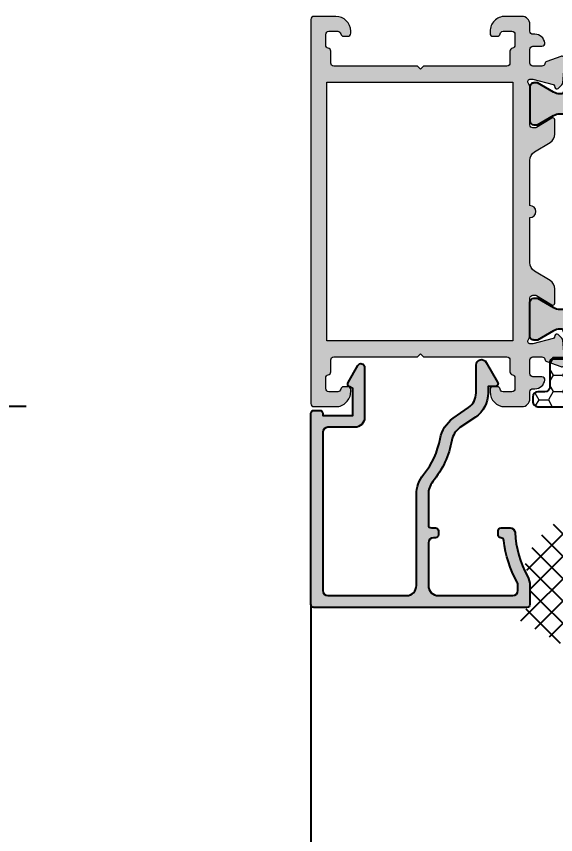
# Model space of a CAD drawing. Header units: millimetres. Extents: x -57981 to -54292, y 3591 to 5422.
# Drawn here: x -55611.3 to -55557.1, y 5221 to 5303.2 of the extents above; entities that cross this region are included whole.
import ezdxf

# ---------------------------------------------------------------- set-up
doc = ezdxf.new("R2010")
doc.units = ezdxf.units.MM
for name, color, linetype, lineweight in [('epdm hatch', 253, 'Continuous', 9), ('olculendırme', 7, 'Continuous', 15), ('yalıtım malzemesi', 8, 'Continuous', 9)]:
    doc.layers.add(name, color=color, linetype=linetype, lineweight=lineweight)
doc.layers.add('ISIBARİYERİ HATCH', color=253, linetype='Continuous', lineweight=20, true_color=0xadb6b8)
doc.layers.add('profiller', color=7, linetype='Continuous')
doc.styles.get("Standard").update_dxf_attribs({"font": 'arial.ttf'})
doc.dimstyles.new('ÖLÇÜ', dxfattribs={"dimtxt": 50, "dimasz": 20, "dimexe": 1.25, "dimexo": 30, "dimgap": 20, "dimtad": 0, "dimdec": 0, "dimtxsty": 'Standard', "dimcen": 2.5, "dimadec": 1, "dimazin": 0, "dimtfac": 1, "dimtdec": 0, "dimtmove": 0, "dimatfit": 3, "dimfxl": 1, "dimarcsym": 0})

# ---------------------------------------------------------------- blocks, each defined once
blk = doc.blocks.new('10850-')
at = {"lineweight": -2}
h = blk.add_hatch(color=256, dxfattribs=at)
h.dxf.hatch_style = 1
edge = h.paths.add_edge_path()
edge.add_arc((2024.794254467531, -71.09421610584423), 0.3000000000006366, 359.9999999999131, 449.9999999999132)
edge.add_line((2024.794254467531, -70.79421610584359), (2016.394254467431, -70.79421610584359))
edge.add_line((2016.394254467431, -70.79421610584359), (2016.094254467431, -70.49421610584432))
edge.add_line((2016.094254467431, -70.49421610584432), (2015.79425446743, -70.79421610584359))
edge.add_line((2015.79425446743, -70.79421610584359), (2007.394254467434, -70.7942161058445))
edge.add_arc((2007.394254467433, -71.09421610584673), 0.3000000000022283, 89.99999999986973, 179.9999999996092)
edge.add_line((2007.094254467431, -71.0942161058447), (2007.09425446743, -72.30260812753566))
edge.add_arc((2006.794254467388, -72.3026081274986), 0.3000000000427008, 279.59406822793716, 359.99999999291896, ccw=False)
edge.add_arc((2006.894254467432, -72.89421610584574), 0.3000000000013894, 99.59406823306064, 179.9999999996553)
edge.add_line((2006.594254467431, -72.89421610584395), (2006.59425446743, -73.99421610584251))
edge.add_arc((2006.894254467431, -73.99421610584349), 0.3000000000001819, 179.99999999981, 270)
edge.add_line((2006.894254467431, -74.29421610584359), (2007.794254467427, -74.29421610534337))
edge.add_arc((2007.794254467483, -73.99421610578767), 0.2999999995556948, 269.9999999893174, 350.4059317541311)
edge.add_arc((2008.385862445291, -74.09421610584344), 0.2999999999593845, 89.9885788043814, 170.4059317656934, ccw=False)
edge.add_line((2008.385922246532, -73.79421611184443), (2008.794254464498, -73.79421610784446))
edge.add_arc((2008.794254467431, -74.09421610784393), 0.2999999999994571, 3.529976311256178e-11, 90.00000056031502, ccw=False)
edge.add_line((2009.094254467431, -74.09421610784375), (2009.094254467431, -74.29421610584721))
edge.add_arc((2007.594254467434, -74.29421610584677), 1.499999999996815, 269.99999999987836, 359.99999999998266, ccw=False)
edge.add_line((2007.594254467431, -75.79421610584359), (2005.39425446742, -75.79421610584359))
edge.add_arc((2005.394254467428, -75.49421610584662), 0.299999999996956, 179.9999999995576, 269.99999999834984, ccw=False)
edge.add_line((2005.094254467431, -75.49421610584432), (2005.09425446743, -36.89421610584395))
edge.add_arc((2005.39425446743, -36.89421610584441), 0.2999999999997271, 89.9999999999132, 179.9999999999132, ccw=False)
edge.add_line((2005.394254467431, -36.59421610584468), (2007.594254467526, -36.59421610584468))
edge.add_arc((2007.594254467533, -38.09421610584332), 1.499999999998635, -5.212541509536095e-11, 90.00000000026063, ccw=False)
edge.add_line((2009.094254467532, -38.09421610584468), (2009.09425446743, -38.29421610395185))
edge.add_arc((2008.794254467455, -38.29421610396862), 0.2999999999751708, -90.00000055818703, 3.2052867027232423e-09, ccw=False)
edge.add_line((2008.794254464532, -38.59421610394385), (2008.385922246577, -38.59421609988385))
edge.add_arc((2008.385862445284, -38.29421610578371), 0.300000000060465, 189.5940682444715, 270.0114212057328, ccw=False)
edge.add_arc((2007.79425446743, -38.39421610584333), 0.2999999995001688, 9.59406823498298, 89.99999999986973)
edge.add_line((2007.79425446743, -38.09421610634308), (2006.894254467423, -38.09421610584468))
edge.add_arc((2006.89425446748, -38.39421610579357), 0.2999999999488878, 90.00000001085628, 180.0000000096227)
edge.add_line((2006.594254467531, -38.39421610584395), (2006.59425446743, -39.4942161058416))
edge.add_arc((2006.89425446747, -39.49421610580094), 0.3000000000395175, 180.0000000077636, 260.40593177363)
edge.add_arc((2006.794254467429, -40.08582408414654), 0.3000000000025214, 4.09784206567565e-10, 80.40593176605091, ccw=False)
edge.add_line((2007.094254467431, -40.08582408414439), (2007.09425446743, -41.29421610583904))
edge.add_arc((2007.394254467433, -41.29421610584272), 0.3000000000020009, 179.999999999297, 269.9999999996526)
edge.add_line((2007.394254467431, -41.59421610584468), (2015.79425446743, -41.59421610584468))
edge.add_line((2015.79425446743, -41.59421610584468), (2016.094254467431, -41.89421610584395))
edge.add_line((2016.094254467431, -41.89421610584395), (2016.394254467431, -41.59421610584468))
edge.add_line((2016.394254467431, -41.59421610584468), (2024.794254467531, -41.59421610584375))
edge.add_arc((2024.794254467533, -41.29421610584572), 0.2999999999980432, 269.9999999994355, 360.0000000004085)
edge.add_line((2025.094254467532, -41.29421610584357), (2025.09425446753, -40.08582408414077))
edge.add_arc((2025.39425446752, -40.08582408412729), 0.2999999999892679, 99.59406823692899, 180.0000000025703, ccw=False)
edge.add_arc((2025.294254467433, -39.49421610584407), 0.2999999999988574, 279.5940682340673, 359.9999999999525)
edge.add_line((2025.594254467431, -39.49421610584432), (2025.594254467431, -38.39421610584578))
edge.add_arc((2025.294254467427, -38.39421610584859), 0.3000000000038199, 5.387436e-10, 89.99999999930522)
edge.add_line((2025.29425446743, -38.09421610584468), (2024.394254467427, -38.0942161063449))
edge.add_arc((2024.39425446743, -38.39421610583828), 0.299999999493366, 90.00000000052108, 170.405931765603)
edge.add_arc((2023.802646489617, -38.29421610589824), 0.3000000000059524, 269.98857881471844, 350.4059317761303, ccw=False)
edge.add_line((2023.802586688431, -38.59421609994388), (2023.394254470377, -38.59421610394385))
edge.add_arc((2023.394254467431, -38.29421610394375), 0.3000000000000895, 180.0000000001561, 270.0000005626165, ccw=False)
edge.add_line((2023.094254467431, -38.29421610394457), (2023.094254467431, -38.09421610583923))
edge.add_arc((2024.594254467432, -38.09421610584468), 1.5, 90, 179.9999999997916, ccw=False)
edge.add_line((2024.594254467432, -36.59421610584468), (2026.29425446743, -36.59421610584468))
edge.add_arc((2026.294254467432, -37.39421610584314), 0.7999999999984553, 3.3242031349800527e-10, 90.00000000013029, ccw=False)
edge.add_line((2027.094254467431, -37.3942161058385), (2027.094254467431, -38.09421610584468))
edge.add_arc((2027.394254467482, -38.09421610579311), 0.3000000000508862, 180.0000000098494, 270.0000000099444)
edge.add_line((2027.394254467534, -38.39421610584395), (2027.601434144432, -38.39421610584395))
edge.add_arc((2027.601434144432, -39.39421610584386), 0.9999999999999076, 8.213210701719277, 90, ccw=False)
edge.add_arc((2028.294254467445, -39.29421610583143), 0.3000000000122597, -90.00000000286587, 8.21321069893122, ccw=False)
edge.add_line((2028.29425446743, -39.59421610584377), (2027.394254467431, -39.59421610584468))
edge.add_arc((2027.394254467482, -39.89421610579615), 0.2999999999514813, 90.00000000981406, 180.0000000101696)
edge.add_line((2027.09425446753, -39.8942161058494), (2027.094254467431, -41.29421610584357))
edge.add_arc((2027.394254467481, -41.29421610579401), 0.3000000000497494, 180.0000000094667, 270.0000000094667)
edge.add_line((2027.394254467531, -41.59421610584375), (2028.304341785232, -41.59421610584468))
edge.add_arc((2028.304341785351, -41.29421610594401), 0.2999999999006633, 269.9999999772452, 349.4789231527647)
edge.add_arc((2028.894254467521, -41.40377443400395), 0.2999999999591756, 110.00000000079751, 169.478923176315, ccw=False)
edge.add_line((2028.791648424533, -41.12186664780802), (2030.191648424531, -40.61230831984357))
edge.add_arc((2030.294254467541, -40.8942161060619), 0.2999999999877946, -4.999999996681822, 110.0000000033335, ccw=False)
edge.add_line((2030.593112876958, -40.92036282886782), (2030.38647829493, -43.28220690984379))
edge.add_arc((2030.087619885433, -43.25606018693447), 0.3000000000769927, 314.9999999850086, 354.9999999849828, ccw=False)
edge.add_line((2030.299751919788, -43.46819222140038), (2029.93567582383, -43.83226831744287))
edge.add_arc((2029.79425446758, -43.69084696115585), 0.2000000000446153, 194.9999999926368, 314.99999999264486, ccw=False)
edge.add_line((2029.601069302272, -43.74261077016307), (2029.556742429031, -43.57718062704406))
edge.add_arc((2029.363557263784, -43.62894443600454), 0.1999999999745407, 14.99999998414998, 74.9999999841592)
edge.add_line((2029.415321072852, -43.43575927078563), (2027.394254467531, -42.89421610604404))
edge.add_line((2027.394254467531, -42.89421610604404), (2027.094254467531, -42.89421610604404))
edge.add_arc((2027.19425446754, -43.1770588185306), 0.300000000013718, 109.4712206350659, 228.1896851048046)
edge.add_arc((2026.794254467532, -43.62427241404216), 0.2999999999997061, -1.4659917724202387e-10, 48.18968510410127, ccw=False)
edge.add_line((2027.094254467531, -43.62427241404293), (2027.09425446753, -47.49421610604257))
edge.add_arc((2027.394254467531, -47.49421610604303), 0.3000000000006366, 179.9999999999131, 269.9999999999131)
edge.add_line((2027.394254467531, -47.79421610604368), (2027.609928270631, -47.79421610604275))
edge.add_arc((2027.609928270686, -47.49421610596676), 0.300000000076011, 269.9999999894911, 301.3999999894895)
edge.add_line((2027.766231160232, -47.75028134524291), (2029.29005254123, -46.82013680174349))
edge.add_arc((2029.39425446758, -46.99084696115209), 0.1999999999506658, 2.4081145966192707e-09, 121.40000000239931, ccw=False)
edge.add_line((2029.59425446753, -46.99084696114367), (2029.594254467531, -48.41643019454386))
edge.add_arc((2028.594254467531, -48.41643019454402), 1.000000000000227, -58.599999999992804, 8.526512829121202e-12, ccw=False)
edge.add_line((2029.115264099372, -49.26998099181947), (2027.567887164131, -50.21450390714381))
edge.add_arc((2028.094254467584, -51.06476119876838), 1.00000000005273, 121.7603351340618, 179.9999999989289)
edge.add_line((2027.094254467531, -51.06476119874969), (2027.094254467332, -55.59421610594473))
edge.add_arc((2027.094254467332, -56.19421610594463), 0.599999999999909, -89.9999999997828, 90.00000000013029, ccw=False)
edge.add_line((2027.094254467335, -56.79421610594453), (2027.094254467332, -61.32367101324415))
edge.add_arc((2028.094254467437, -61.32367101306213), 1.0000000001055, 180.0000000104297, 238.2396648746746)
edge.add_line((2027.567887164085, -62.17392830481185), (2029.115264099432, -63.11845122004342))
edge.add_arc((2028.59425446754, -63.97200201727722), 0.9999999999913187, -3.75030140276067e-09, 58.59999999624739, ccw=False)
edge.add_line((2029.594254467531, -63.97200201734268), (2029.594254467531, -65.39758525074468))
edge.add_arc((2029.394254467531, -65.39758525074441), 0.2000000000000455, 238.5999999999146, 359.99999999992673, ccw=False)
edge.add_line((2029.290052541163, -65.56829541019943), (2027.766231160232, -64.63815086674367))
edge.add_arc((2027.60992827051, -64.89421610597026), 0.3000000001256351, 58.59999997681541, 89.99999997681095)
edge.add_line((2027.609928270631, -64.59421610584468), (2027.394254467531, -64.59421610584468))
edge.add_arc((2027.39425446753, -64.8942161058444), 0.2999999999997271, 89.99999999991314, 179.9999999999131)
edge.add_line((2027.09425446753, -64.89421610584395), (2027.094254467531, -68.76415979794365))
edge.add_arc((2026.794254467531, -68.76415979794238), 0.3000000000006366, 311.81031489551054, 359.9999999997584, ccw=False)
edge.add_arc((2027.194254467531, -69.21137339344361), 0.3000000000004011, 131.8103148958964, 250.5287793656492)
edge.add_line((2027.094254467531, -69.4942161059189), (2027.394254467531, -69.49421610584432))
edge.add_line((2027.394254467531, -69.49421610584432), (2029.415321072832, -68.95267294114274))
edge.add_arc((2029.363557263872, -68.7594877758969), 0.1999999999725956, 284.9999999839578, 344.9999999839748)
edge.add_line((2029.556742429089, -68.81125158496434), (2029.601069302331, -68.64582144174346))
edge.add_arc((2029.794254467566, -68.69758525073732), 0.1999999999702262, 45.000000005616414, 165.0000000056143, ccw=False)
edge.add_line((2029.935675823768, -68.55616389450734), (2030.299751919831, -68.92023999054436))
edge.add_arc((2030.087619885394, -69.13237202486195), 0.3000000000303211, 4.999999983873522, 44.99999998384459, ccw=False)
edge.add_line((2030.386478294859, -69.10622530211913), (2030.593112877032, -71.46806938304327))
edge.add_arc((2030.294254467575, -71.49421610583194), 0.3000000000263834, -110.00000000726908, 4.999999992728192, ccw=False)
edge.add_line((2030.191648424533, -71.77612389207934), (2028.791648424531, -71.2665655641431))
edge.add_arc((2028.894254467498, -70.98465777792735), 0.2999999999705685, 190.5210768287158, 250.0000000042494, ccw=False)
edge.add_arc((2028.304341785174, -71.0942161058627), 0.3000000000181222, 10.52107681343282, 89.99999998897)
edge.add_line((2028.304341785232, -70.7942161058445), (2027.394254467531, -70.79421610604366))
edge.add_arc((2027.39425446753, -71.09421610604348), 0.2999999999998124, 89.99999999991314, 180.0000000002441)
edge.add_line((2027.09425446753, -71.09421610604477), (2027.094254467431, -72.49421610604257))
edge.add_arc((2027.394254467429, -72.49421610604563), 0.299999999997226, 179.9999999994192, 270.0000000003908)
edge.add_line((2027.394254467431, -72.79421610604277), (2028.29425446743, -72.79421610604369))
edge.add_arc((2028.294254467432, -73.09421610604221), 0.2999999999985192, -8.213210701452397, 90.00000000026063, ccw=False)
edge.add_arc((2027.601434144417, -72.99421610605857), 0.9999999999839916, 270.0000000008989, 351.7867892991752, ccw=False)
edge.add_line((2027.601434144432, -73.99421610604257), (2027.394254467531, -73.99421610604257))
edge.add_arc((2027.394254467477, -74.29421610608938), 0.3000000000467935, 89.99999998979509, 179.9999999900555)
edge.add_line((2027.094254467431, -74.29421610603731), (2027.094254467131, -74.99419180504266))
edge.add_arc((2026.294254467547, -74.99421610589023), 0.7999999999533975, -90.00000000184008, 0.0017404200078772192, ccw=False)
edge.add_line((2026.294254467521, -75.79421610584359), (2024.594254467531, -75.79421610584359))
edge.add_arc((2024.594254467478, -74.29421610579675), 1.500000000046838, 180.0000000017197, 270.00000000203227, ccw=False)
edge.add_line((2023.094254467431, -74.29421610584177), (2023.094254467431, -74.09421610784375))
edge.add_arc((2023.394254465964, -74.0942161063768), 0.2999999985322574, 89.99999971912598, 180.000000280163, ccw=False)
edge.add_line((2023.394254467434, -73.79421610784446), (2023.802586688431, -73.79421611184443))
edge.add_arc((2023.802646489676, -74.09421610584026), 0.2999999999561265, 9.594068235378813, 90.01142119657408, ccw=False)
edge.add_arc((2024.39425446743, -73.99421610584987), 0.2999999994935178, 189.5940682342425, 270.0000000001303)
edge.add_line((2024.394254467431, -74.29421610534337), (2025.29425446743, -74.29421610584359))
edge.add_arc((2025.294254467427, -73.99421610583977), 0.3000000000038199, 270.0000000006948, 359.9999999996526)
edge.add_line((2025.594254467431, -73.9942161058416), (2025.594254467431, -72.89421610584395))
edge.add_arc((2025.294254467438, -72.8942161058388), 0.2999999999931333, 359.9999999990148, 440.4059317661458)
edge.add_arc((2025.394254467522, -72.30260812755853), 0.2999999999915028, 179.9999999978939, 260.4059317634052, ccw=False)
edge.add_line((2025.09425446753, -72.3026081275475), (2025.09425446753, -71.0942161058447))
h.paths.add_polyline_path([(2025.394254467431, -69.19421610584504), (2025.394254467531, -43.19421610604331), (2006.694254467431, -43.19421610604331), (2006.694254467431, -69.19421610584504)], flags=16)
at = {"layer": 'olculendırme'}
blk.add_lwpolyline([(2025.09425446753, -71.0942161058447, 0.4142135623730951), (2024.794254467531, -70.79421610584359), (2016.394254467431, -70.79421610584359), (2016.094254467431, -70.49421610584432), (2015.79425446743, -70.79421610584359), (2007.394254467434, -70.7942161058445, 0.4142135623717631), (2007.094254467431, -71.0942161058447), (2007.09425446743, -72.30260812753566, -0.3659773818225898), (2006.844254467401, -72.59841211669482, 0.365977381830586), (2006.594254467431, -72.89421610584395), (2006.59425446743, -73.99421610584251, 0.4142135623741607), (2006.894254467431, -74.29421610584359), (2007.794254467427, -74.29421610534337, 0.3659773818218533), (2008.090058456183, -74.04421610581174, -0.3660338920113897), (2008.385922246532, -73.79421611184443), (2008.794254464498, -73.79421610784446, -0.4142135652372648), (2009.094254467431, -74.09421610784375), (2009.094254467431, -74.29421610584721, -0.4142135623736278), (2007.594254467431, -75.79421610584359), (2005.39425446742, -75.79421610584359, -0.4142135623669682), (2005.094254467431, -75.49421610584432), (2005.09425446743, -36.89421610584395, -0.4142135623730951), (2005.394254467431, -36.59421610584468), (2007.594254467526, -36.59421610584468, -0.4142135623746933), (2009.094254467532, -38.09421610584468), (2009.09425446743, -38.29421610395185, -0.4142135652428589), (2008.794254464532, -38.59421610394385), (2008.385922246577, -38.59421609988385, -0.3660338920110106), (2008.090058456085, -38.34421610588471, 0.3659773818221503), (2007.79425446743, -38.09421610634308), (2006.894254467423, -38.09421610584468, 0.4142135623667019), (2006.594254467531, -38.39421610584395), (2006.59425446743, -39.4942161058416, 0.3659773818271008), (2006.844254467466, -39.79002009499528, -0.3659773818258722), (2007.094254467431, -40.08582408414439), (2007.09425446743, -41.29421610583904, 0.4142135623749599), (2007.394254467431, -41.59421610584468), (2015.79425446743, -41.59421610584468), (2016.094254467431, -41.89421610584395), (2016.394254467431, -41.59421610584468), (2024.794254467531, -41.59421610584375, 0.4142135623781563), (2025.094254467532, -41.29421610584357), (2025.09425446753, -40.08582408414077, -0.3659773818258721), (2025.344254467469, -39.79002009499163, 0.3659773818271008), (2025.594254467431, -39.49421610584432), (2025.594254467431, -38.39421610584578, 0.4142135623667019), (2025.29425446743, -38.09421610584468), (2024.394254467427, -38.0942161063449, 0.3659773818232212), (2024.098450478781, -38.34421610588379, -0.3660338920118161), (2023.802586688431, -38.59421609994388), (2023.394254470377, -38.59421610394385, -0.4142135652484529), (2023.094254467431, -38.29421610394457), (2023.094254467431, -38.09421610583923, -0.4142135623720295), (2024.594254467432, -36.59421610584468), (2026.29425446743, -36.59421610584468, -0.4142135623720295), (2027.094254467431, -37.3942161058385), (2027.094254467431, -38.09421610584468, 0.4142135623736278), (2027.394254467534, -38.39421610584395), (2027.601434144432, -38.39421610584395, -0.3728246932727622), (2028.591177463043, -39.25135896298707, -0.4568502517480577), (2028.29425446743, -39.59421610584377), (2027.394254467431, -39.59421610584468, 0.4142135623749599), (2027.09425446753, -39.8942161058494), (2027.094254467431, -41.29421610584357, 0.4142135623730951), (2027.394254467531, -41.59421610584375), (2028.304341785232, -41.59421610584468, 0.3613975351056933), (2028.599298126396, -41.34899527002925, -0.2655138063084786), (2028.791648424533, -41.12186664780802), (2030.191648424531, -40.61230831984357, -0.5486187866267569), (2030.593112876958, -40.92036282886782), (2030.38647829493, -43.28220690984379, -0.1763269807083349), (2030.299751919788, -43.46819222140038), (2029.93567582383, -43.83226831744287, -0.577350269189685), (2029.601069302272, -43.74261077016307), (2029.556742429031, -43.57718062704406, 0.2679491924311746), (2029.415321072852, -43.43575927078563), (2027.394254467531, -42.89421610604404), (2027.094254467531, -42.89421610604404, 0.5699185129219808), (2026.994254467532, -43.40066561629281, -0.213421765283555), (2027.094254467531, -43.62427241404293), (2027.09425446753, -47.49421610604257, 0.4142135623730951), (2027.394254467531, -47.79421610604368), (2027.609928270631, -47.79421610604275, 0.137872106747551), (2027.766231160232, -47.75028134524291), (2029.29005254123, -46.82013680174349, -0.5855240683198021), (2029.59425446753, -46.99084696114367), (2029.594254467531, -48.41643019454386, -0.2614125764230263), (2029.115264099372, -49.26998099181947), (2027.567887164131, -50.21450390714381, 0.2597335637907228), (2027.094254467531, -51.06476119874969), (2027.094254467332, -55.59421610594473, -0.9999999999990903), (2027.094254467335, -56.79421610594453), (2027.094254467332, -61.32367101324415, 0.2597335637878101), (2027.567887164085, -62.17392830481185), (2029.115264099432, -63.11845122004342, -0.2614125764230264), (2029.594254467531, -63.97200201734268), (2029.594254467531, -65.39758525074468, -0.5855240683198021), (2029.290052541163, -65.56829541019943), (2027.766231160232, -64.63815086674367, 0.137872106747551), (2027.609928270631, -64.59421610584468), (2027.394254467531, -64.59421610584468, 0.4142135623730951), (2027.09425446753, -64.89421610584395), (2027.094254467531, -68.76415979794365, -0.213421765283555), (2026.99425446753, -68.98776659569376, 0.5699185129219808), (2027.094254467531, -69.4942161059189), (2027.394254467531, -69.49421610584432), (2029.415321072832, -68.95267294114274, 0.2679491924311747), (2029.556742429089, -68.81125158496434), (2029.601069302331, -68.64582144174346, -0.5773502691896849), (2029.935675823768, -68.55616389450734), (2030.299751919831, -68.92023999054436, -0.176326980708335), (2030.386478294859, -69.10622530211913), (2030.593112877032, -71.46806938304327, -0.5486187866267569), (2030.191648424533, -71.77612389207934), (2028.791648424531, -71.2665655641431, -0.2655138063084786), (2028.599298126367, -71.03943694193002, 0.3613975351056931), (2028.304341785232, -70.7942161058445), (2027.394254467531, -70.79421610604366, 0.4142135623746933), (2027.09425446753, -71.09421610604477), (2027.094254467431, -72.49421610604257, 0.4142135623781563), (2027.394254467431, -72.79421610604277), (2028.29425446743, -72.79421610604369, -0.4568502517477408), (2028.591177463014, -73.13707324889766, -0.3728246932727623), (2027.601434144432, -73.99421610604257), (2027.394254467531, -73.99421610604257, 0.4142135623744271), (2027.094254467431, -74.29421610603731), (2027.094254467131, -74.99419180504266, -0.4142224593523473), (2026.294254467521, -75.79421610584359), (2024.594254467531, -75.79421610584359, -0.4142135623746933), (2023.094254467431, -74.29421610584177), (2023.094254467431, -74.09421610784375, -0.4142135652409941), (2023.394254467434, -73.79421610784446), (2023.802586688431, -73.79421611184443, -0.3660338920107991), (2024.098450478781, -74.04421610580357, 0.3659773818271843), (2024.394254467431, -74.29421610534337), (2025.29425446743, -74.29421610584359, 0.4142135623677675), (2025.594254467431, -73.9942161058416), (2025.594254467431, -72.89421610584395, 0.3659773818332459), (2025.344254467473, -72.59841211669662, -0.3659773818253564), (2025.09425446753, -72.3026081275475)], format="xyb", close=True, dxfattribs=at)
blk.add_lwpolyline([(2025.394254467431, -69.19421610584504), (2025.394254467531, -43.19421610604331), (2006.694254467431, -43.19421610604331), (2006.694254467431, -69.19421610584504)], close=True, dxfattribs=at)
blk = doc.blocks.new('02.05.09-')
at = {"layer": 'ISIBARİYERİ HATCH'}
h = blk.add_hatch(color=256, dxfattribs=at)
h.dxf.hatch_style = 1
edge = h.paths.add_edge_path()
edge.add_arc((763.9152315872568, -103.7469615603122), 0.3000000000387775, 23.99999999997707, 89.99998367230856)
edge.add_line((763.9152316727484, -103.4469615602734), (749.5048873896004, -103.4469615602727))
edge.add_arc((749.5048873041087, -103.7469615602727), 0.3000000000000378, 89.99998367228686, 156.0000000000098)
edge.add_line((749.2308236668159, -103.62494056735), (748.0981358302616, -106.1689991016053))
edge.add_arc((747.8240721929687, -106.0469781086827), 0.2999999999999752, 270, 336.0000000000123, ccw=False)
edge.add_line((747.8240721929687, -106.3469781086826), (747.6976485907944, -106.3469781086821))
edge.add_arc((747.6976485907926, -105.1469781086822), 1.199999999999889, 240.0000320287891, 270.00000000008146, ccw=False)
edge.add_line((747.0976491717308, -106.186208928628), (745.4708283885649, -105.2469647240846))
edge.add_line((745.4708283885649, -105.2469647240846), (745.110058761569, -105.2469649257578))
edge.add_arc((745.1100589851724, -105.6469649317182), 0.4000000059604702, 90.0000320288223, 180.2904679845978)
edge.add_line((744.7100641194157, -105.6489927721433), (744.7100641194157, -109.0485745899812))
edge.add_arc((745.1100608857976, -109.0469647290615), 0.4000000059603561, 180.2305962098395, 270.0000320288223)
edge.add_line((745.1100611094013, -109.4469647350219), (745.470830736398, -109.4469645333488))
edge.add_line((745.470830736398, -109.4469645333488), (747.0975994614206, -108.5077479595461))
edge.add_arc((747.6976000423584, -109.5469781086827), 1.200000000000075, 90, 120.00003202878429, ccw=False)
edge.add_line((747.6976000423584, -108.3469781086826), (749.1228873793643, -108.3469781086826))
edge.add_arc((749.1228873793643, -108.0469781086826), 0.3000000000000114, 270, 335.9999999999776)
edge.add_line((749.3969510166571, -108.1689991016055), (750.5658586531664, -105.5435895647063))
edge.add_arc((751.0226313819876, -105.7469578862442), 0.4999999999998818, 89.99998367230859, 156, ccw=False)
edge.add_line((751.0226315244736, -105.2469578862442), (762.397489095102, -105.2469611277588))
edge.add_arc((762.397488952616, -105.7469611277589), 0.5000000000000772, 24.000000000001307, 89.99998367230859, ccw=False)
edge.add_line((762.8542616814375, -105.5435928062209), (764.0231678747332, -108.1689991016054))
edge.add_arc((764.297231512026, -108.0469781086826), 0.3000000000000099, 204.0000000000026, 270)
edge.add_line((764.297231512026, -108.3469781086826), (765.7225210712407, -108.3469781086826))
edge.add_arc((765.7225210712404, -109.5469781086827), 1.200000000000073, 59.99997739864949, 89.9999999999892, ccw=False)
edge.add_line((766.3225214811833, -108.5077478608222), (767.9492891032315, -109.4469634409302))
edge.add_line((767.9492891032315, -109.4469634409302), (768.3100587302278, -109.4469635832424))
edge.add_arc((768.3100588880153, -109.0469635772819), 0.4000000059604815, 269.9999773986307, 360.0823364457801)
edge.add_line((768.7100584809577, -109.0463887606419), (768.7100584809577, -105.6457791435936))
edge.add_arc((768.3100602292053, -105.6469637799378), 0.4000000059605686, 0.1696869024765861, 89.99997739876098)
edge.add_line((768.3100603869916, -105.2469637739773), (767.9492907599962, -105.2469636316659))
edge.add_line((767.9492907599962, -105.2469636316659), (766.3224688738705, -106.186208829905))
edge.add_arc((765.7224692838142, -105.1469781086831), 1.199999999999762, 269.9999999999186, 299.9999773986416, ccw=False)
edge.add_line((765.7224692838125, -106.3469781086828), (765.5960466984302, -106.3469781086826))
edge.add_arc((765.5960466984307, -106.0469781086676), 0.300000000015018, 203.9999999999715, 269.99999999989143, ccw=False)
edge.add_line((765.3219830611241, -106.1689991015964), (764.189295224585, -103.6249405673738))
at = {"layer": 'profiller', "lineweight": -2}
blk.add_lwpolyline([(764.189295224585, -103.6249405673738, 0.2962134174681393), (763.9152316727484, -103.4469615602734), (749.5048873896004, -103.4469615602727, 0.296213572456228), (749.2308236668159, -103.62494056735), (748.0981358302616, -106.1689991016053, -0.2962134949621331), (747.8240721929687, -106.3469781086826), (747.6976485907944, -106.3469781086821, -0.1316523554135685), (747.0976491717308, -106.186208928628), (745.4708283885649, -105.2469647240846), (745.110058761569, -105.2469649257578, 0.415699037303839), (744.7100641194157, -105.6489927721433), (744.7100641194157, -109.0485745899812, 0.4130354201172823), (745.1100611094013, -109.4469647350219), (745.470830736398, -109.4469645333488), (747.0975994614206, -108.5077479595461, -0.1316526397615684), (747.6976000423584, -108.3469781086826), (749.1228873793643, -108.3469781086826, 0.2962134949619979), (749.3969510166571, -108.1689991016055), (750.5658586531664, -105.5435895647063, -0.2962135724560823), (751.0226315244736, -105.2469578862442), (762.397489095102, -105.2469611277588, -0.2962134174680737), (762.8542616814375, -105.5435928062209), (764.0231678747332, -108.1689991016054, 0.2962134949620668), (764.297231512026, -108.3469781086826), (765.7225210712407, -108.3469781086826, -0.1316525979136139), (766.3225214811833, -108.5077478608222), (767.9492891032315, -109.4469634409302), (768.3100587302278, -109.4469635832424, 0.4146346404848809), (768.7100584809577, -109.0463887606419), (768.7100584809577, -105.6457791435936, 0.4133462815590351), (768.3100603869916, -105.2469637739773), (767.9492907599962, -105.2469636316659), (766.3224688738705, -106.186208829905, -0.1316523972614623), (765.7224692838125, -106.3469781086828), (765.5960466984302, -106.3469781086826, -0.2962134949617606), (765.3219830611241, -106.1689991015964)], format="xyb", close=True, dxfattribs=at)
blk = doc.blocks.new('AT64F07-')
at = {"layer": 'profiller', "color": 0, "lineweight": -2}
for name, p in [('10850-', (-1813.374348438207, -87.67298427724018)), ('02.05.09-', (-530.9901580572777, -25.70656676543001))]:
    blk.add_blockref(name, p, dxfattribs=at)
at = {"layer": 'profiller', "color": 0, "lineweight": -2, "xscale": -1, "rotation": 180}
blk.add_blockref('02.05.09-', (-530.9901580572777, -262.0278340007386), dxfattribs=at)
blk = doc.blocks.new('25 G 14')
at = {"layer": 'ISIBARİYERİ HATCH'}
h = blk.add_hatch(color=0, dxfattribs=at)
edge = h.paths.add_edge_path()
edge.add_line((2268.734399030853, 4759.9154405119), (2268.734399030853, 4759.515440511898))
edge.add_arc((2269.034399030855, 4759.515440511898), 0.3000000000024556, 180, 270.0000000000868)
edge.add_line((2269.034399030856, 4759.215440511895), (2269.434399030854, 4759.215440511895))
edge.add_arc((2269.434399030852, 4759.515440511895), 0.3000000000010914, 270.0000000003474, 360.0000000003474)
edge.add_line((2269.734399030853, 4759.515440511898), (2269.734399030853, 4759.715440511896))
edge.add_arc((2270.234399030853, 4759.715440511896), 0.5, 90, 180, ccw=False)
edge.add_line((2270.234399030853, 4760.215440511895), (2274.534399030852, 4760.215440511895))
edge.add_arc((2274.534399030852, 4759.215440511895), 1, 0, 90, ccw=False)
edge.add_line((2275.534399030853, 4759.215440511895), (2275.534399030853, 4751.719388563937))
edge.add_arc((2275.034399030853, 4751.719388563937), 0.5, -90, 0, ccw=False)
edge.add_line((2275.034399030853, 4751.219388563938), (2274.517996527272, 4751.219388563938))
edge.add_arc((2274.517996527257, 4751.919388563948), 0.7000000000098227, 240.9209014773001, 270.0000000012283, ccw=False)
edge.add_arc((2268.734399030905, 4741.519388563924), 11.200000000003, 60.92090147614285, 83.50921129841109)
edge.add_arc((2270.033634403699, 4752.945762087721), 0.3000020250215663, 182.8967922708284, 263.6562081499104, ccw=False)
edge.add_arc((2269.434399030853, 4752.915440511894), 0.3000000000009849, 2.896650326829421, 89.99999999973944)
edge.add_line((2269.434399030854, 4753.215440511895), (2269.034399030856, 4753.215440511895))
edge.add_arc((2269.034399030853, 4752.915440511895), 0.3000000000001819, 89.99999999939205, 179.9999999998263)
edge.add_line((2268.734399030853, 4752.915440511896), (2268.734399030853, 4752.007477045636))
edge.add_arc((2269.234399030851, 4752.007477045636), 0.4999999999972716, 180, 267.2705973631401)
edge.add_arc((2268.734399030846, 4741.519388563932), 10.00000000000653, 61.04497562809422, 87.27059736320291, ccw=False)
edge.add_arc((2274.543874050167, 4752.019388563929), 1.999999999996391, 241.0449756281117, 269.9999999999609)
edge.add_line((2274.543874050166, 4750.019388563933), (2276.434399030854, 4750.019388563933))
edge.add_arc((2276.434399030852, 4750.319388563934), 0.3000000000010914, 270.0000000002606, 360.0000000003474)
edge.add_line((2276.734399030853, 4750.319388563935), (2276.734399030853, 4771.719388563938))
edge.add_arc((2276.434399030852, 4771.71938856394), 0.3000000000006366, 359.9999999996526, 449.9999999997394)
edge.add_line((2276.434399030854, 4772.019388563941), (2257.234399030853, 4772.019388563941))
edge.add_arc((2257.234399030854, 4771.719388563941), 0.3000000000001819, 90.00000000026053, 180.000000000521)
edge.add_line((2256.934399030854, 4771.719388563938), (2256.934399030854, 4771.119388563939))
edge.add_arc((2257.234399030851, 4771.119388563939), 0.2999999999969987, 180.0000000001737, 270.0000000004342)
edge.add_line((2257.234399030853, 4770.819388563944), (2257.434399030854, 4770.819388563944))
edge.add_line((2257.434399030854, 4770.819388563944), (2257.434399030854, 4767.819388563935))
edge.add_line((2257.434399030854, 4767.819388563935), (2254.734399030853, 4767.819388563935))
edge.add_line((2254.734399030853, 4767.819388563935), (2254.53232643664, 4768.169388563936))
edge.add_arc((2254.272518815504, 4768.019388563934), 0.3000000000014217, 30.00000000016415, 120.0000000001641)
edge.add_line((2254.122518815503, 4768.279196185068), (2252.414987060771, 4767.293352266826))
edge.add_arc((2252.595575090689, 4766.980564623771), 0.3611760598337718, 120.0000000001206, 270.0000000000721)
edge.add_line((2252.595575090689, 4766.619388563939), (2257.634399030855, 4766.619388563939))
edge.add_arc((2257.634399030855, 4767.619388563939), 1, 270, 360)
edge.add_line((2258.634399030855, 4767.619388563939), (2258.634399030855, 4770.319388563944))
edge.add_arc((2259.134399030855, 4770.319388563944), 0.5, 90, 180, ccw=False)
edge.add_line((2259.134399030855, 4770.819388563944), (2275.034399030856, 4770.819388563944))
edge.add_arc((2275.034399030856, 4770.319388563944), 0.5, 0, 90, ccw=False)
edge.add_line((2275.534399030856, 4770.319388563944), (2275.534399030853, 4762.415440511897))
edge.add_arc((2274.534399030852, 4762.415440511897), 1, -90, 0, ccw=False)
edge.add_line((2274.534399030852, 4761.415440511895), (2265.398768164194, 4761.415440511895))
edge.add_arc((2265.398768164192, 4758.215440511897), 3.199999999998908, 89.99999999995926, 129.0584385664451)
edge.add_arc((2258.341505811971, 4766.912281782834), 8.00000000000011, 280.3212811016803, 309.05843856649255, ccw=False)
edge.add_arc((2260.348183408674, 4755.893513928717), 3.200000000003123, 100.3212811016768, 144.9999999999794)
edge.add_line((2257.726896866947, 4757.728958525041), (2256.64717155892, 4756.186950978505))
edge.add_arc((2255.172697879199, 4757.219388563934), 1.799999999998104, 270.00000000007236, 325.00000000011084, ccw=False)
edge.add_line((2255.172697879202, 4755.419388563935), (2252.380105036852, 4755.419388563935))
edge.add_arc((2252.380105036852, 4754.873682557938), 0.5457060059979995, 90, 239.9999999998702)
edge.add_line((2252.107252033852, 4754.401087293746), (2254.084399030853, 4753.259580942805))
edge.add_arc((2254.234399030856, 4753.519388563938), 0.300000000000423, 239.9999999991241, 359.9999999991315)
edge.add_line((2254.534399030856, 4753.519388563932), (2254.534399030856, 4754.219388563938))
edge.add_line((2254.534399030856, 4754.219388563938), (2255.172697879209, 4754.219388563938))
edge.add_arc((2255.172697879201, 4757.219388563931), 2.999999999993633, 270.0000000001476, 325.0000000000421)
edge.add_line((2257.630154012066, 4755.498659254884), (2258.657755811475, 4757.040666801422))
edge.add_arc((2260.296059900051, 4755.893513928717), 1.999999999998681, 100.32128110166371, 144.999999999897, ccw=False)
edge.add_arc((2258.289382303347, 4766.912281782836), 9.20000000000531, 280.3212811016816, 309.0584385664969)
edge.add_arc((2265.349279230725, 4758.210744569149), 2.00530670407309, 88.5858547610606, 129.0323460897514, ccw=False)
edge.add_line((2265.398768164198, 4760.215440511895), (2268.434399030854, 4760.215440511895))
edge.add_arc((2268.434399030856, 4759.915440511899), 0.2999999999965439, 1.737134880386293e-10, 90.00000000043423, ccw=False)
at = {"layer": 'profiller', "lineweight": -2, "ltscale": 0.5}
blk.add_lwpolyline([(2268.734399030853, 4759.9154405119), (2268.734399030853, 4759.515440511898, 0.4142135623739831), (2269.034399030856, 4759.215440511895), (2269.434399030854, 4759.215440511895, 0.4142135623732062), (2269.734399030853, 4759.515440511898), (2269.734399030853, 4759.715440511896, -0.4142135623730951), (2270.234399030853, 4760.215440511895), (2274.534399030852, 4760.215440511895, -0.4142135623730951), (2275.534399030853, 4759.215440511895), (2275.534399030853, 4751.719388563937, -0.4142135623730951), (2275.034399030853, 4751.219388563938), (2274.517996527272, 4751.219388563938, -0.1275668014316665), (2274.177784909831, 4751.307623858049, 0.0988804802924974), (2270.000485987379, 4752.647597036931, -0.3677273199764365), (2269.734015724839, 4752.930600877504, 0.3994823649065775), (2269.434399030854, 4753.215440511895), (2269.034399030856, 4753.215440511895, 0.4142135623757588), (2268.734399030853, 4752.915440511896), (2268.734399030853, 4752.007477045636, 0.4003288264482565), (2269.210589507041, 4751.508044260797, -0.1149329606274343), (2273.575628213616, 4750.269388563934, 0.127016653792522), (2274.543874050166, 4750.019388563933), (2276.434399030854, 4750.019388563933, 0.414213562373872), (2276.734399030853, 4750.319388563935), (2276.734399030853, 4771.719388563938, 0.4142135623739831), (2276.434399030854, 4772.019388563941), (2257.234399030853, 4772.019388563941, 0.4142135623739831), (2256.934399030854, 4771.719388563938), (2256.934399030854, 4771.119388563939, 0.4142135623739831), (2257.234399030853, 4770.819388563944), (2257.434399030854, 4770.819388563944), (2257.434399030854, 4767.819388563935), (2254.734399030853, 4767.819388563935), (2254.53232643664, 4768.169388563936, 0.4142135623733985), (2254.122518815503, 4768.279196185068), (2252.414987060771, 4767.293352266826, 0.7673269879784996), (2252.595575090689, 4766.619388563939), (2257.634399030855, 4766.619388563939, 0.4142135623730951), (2258.634399030855, 4767.619388563939), (2258.634399030855, 4770.319388563944, -0.4142135623730951), (2259.134399030855, 4770.819388563944), (2275.034399030856, 4770.819388563944, -0.4142135623730951), (2275.534399030856, 4770.319388563944), (2275.534399030853, 4762.415440511897, -0.4142135623730951), (2274.534399030852, 4761.415440511895), (2265.398768164194, 4761.415440511895, 0.1720939534241043), (2263.382407492131, 4760.700252303593, -0.1260508097763774), (2259.774846952473, 4759.04173331561, 0.1974554535093062), (2257.726896866947, 4757.728958525041), (2256.64717155892, 4756.186950978505, -0.2446984432292587), (2255.172697879202, 4755.419388563935), (2252.380105036852, 4755.419388563935, 0.767326987978102), (2252.107252033852, 4754.401087293746), (2254.084399030853, 4753.259580942805, 0.5773502691898047), (2254.534399030856, 4753.519388563932), (2254.534399030856, 4754.219388563938), (2255.172697879209, 4754.219388563938, 0.2446984432285359), (2257.630154012066, 4755.498659254884), (2258.657755811475, 4757.040666801422, -0.19745545350899), (2259.937724614926, 4757.861151045522, 0.1260508097763959), (2264.086419235535, 4759.768447881707, -0.1783364309211289), (2265.398768164198, 4760.215440511895), (2268.434399030854, 4760.215440511895, -0.4142135623739831)], format="xyb", close=True, dxfattribs=at)
blk = doc.blocks.new('01.17.05')
at = {"layer": 'epdm hatch', "lineweight": -2}
h = blk.add_hatch(dxfattribs=at)
h.set_pattern_fill('ANSI37', color=256, scale=0.5)
h.set_pattern_definition([(45, (0, 0), (-1.122532015133643, 1.122532015133643), []), (135, (0, 0), (-1.122532015133643, -1.122532015133643), [])])
edge = h.paths.add_edge_path()
edge.add_arc((2296.146194370283, 4431.687766698817), 1.999999998, 67.2090834480773, 116.0865087881395)
edge.add_arc((2299.191256352122, 4425.468315484798), 8.924880926714234, 116.0865087881253, 169.8733560345931)
edge.add_arc((2290.897622233346, 4426.949616177305), 0.4999999995000002, 169.8733560345893, 304.7687660432513)
edge.add_arc((2297.928831946745, 4416.821254104151), 11.82970511938699, 55.47014815705478, 124.76876604344301, ccw=False)
edge.add_arc((2304.836789682398, 4427.131741066779), 0.5999999993998509, 250.2793794390372, 378.3558417858236)
edge.add_arc((2250.878277399262, 4402.687414608794), 59.83393136361904, 24.31130057244459, 32.46818276141673)
edge.add_arc((2300.9262891653, 4434.558561561533), 0.4999999994999922, 29.94349648202101, 186.9767746861691)
edge.add_line((2300.429991430379, 4434.49782806325), (2300.592617467093, 4433.550826413347))
edge.add_arc((2300.292617467394, 4433.550826413347), 0.2999999996997272, -90, 0, ccw=False)
edge.add_line((2300.292617467394, 4433.250826413647), (2297.589201450206, 4433.250826413647))
edge.add_line((2297.589201450206, 4433.250826413647), (2296.92093323554, 4433.531615847384))
blk = doc.blocks.new('20.05.09')
at = {"layer": 'yalıtım malzemesi'}
h = blk.add_hatch(dxfattribs=at)
h.set_pattern_fill('HONEY', color=256, scale=0.3, angle=90, style=0)
h.set_pattern_definition([(90, (7431.669081229443, -241.8572557677673), (-0.8248891934999996, 1.428749999999999), [0.9524999999999998, -1.904999999999999]), (210, (7431.669081229443, -241.8572557677673), (-0.8248891989070173, -1.428749996878256), [0.9524999999999991, -1.904999999999997]), (150, (7431.669081229443, -241.8572557677673), (-1.649778392407015, 3.1217428e-09), [-1.904999999999999, 0.9524999999999998])])
edge = h.paths.add_edge_path()
edge.add_arc((2936.211330170596, 1455.248662819531), 0.3000000000001819, 270, 359.9999999999566, ccw=False)
edge.add_line((2936.211330170596, 1454.948662819532), (2933.722483121251, 1454.948662819532))
edge.add_arc((2933.722483121251, 1454.448662819532), 0.5, 90, 180)
edge.add_line((2933.222483121251, 1454.448662819532), (2933.222483121251, 1453.748662819537))
edge.add_arc((2932.722483121251, 1453.748662819537), 0.5, -90, 0, ccw=False)
edge.add_line((2932.722483121251, 1453.248662819537), (2932.222483121159, 1453.248662819537))
edge.add_arc((2932.222483121159, 1453.748662819537), 0.5, 180, 270, ccw=False)
edge.add_line((2931.72248312116, 1453.748662819537), (2931.72248312116, 1456.201554492881))
edge.add_arc((2931.222483121159, 1456.201554492881), 0.5, 359.999999999974, 435.9637565320418)
edge.add_line((2931.343750933677, 1456.686625742954), (2927.557464770672, 1457.633197283706))
edge.add_arc((2927.67873258319, 1458.118268533779), 0.500000000000413, 180.0000000000261, 255.9637565321051, ccw=False)
edge.add_line((2927.17873258319, 1458.118268533778), (2927.17873258319, 1458.837492127374))
edge.add_arc((2927.67873258319, 1458.837492127374), 0.5000000000004547, 104.0362434678949, 179.999999999974, ccw=False)
edge.add_line((2927.557464770672, 1459.322563377447), (2931.343750933677, 1460.269134918198))
edge.add_arc((2931.222483121159, 1460.754206168271), 0.5000000000000819, 284.0362434679581, 360.000000000026)
edge.add_line((2931.72248312116, 1460.754206168271), (2931.722483121158, 1467.701554492881))
edge.add_arc((2931.222483121158, 1467.701554492881), 0.5, 0, 75.96375653203557)
edge.add_line((2931.343750933677, 1468.186625742954), (2927.557464770672, 1469.133197283706))
edge.add_arc((2927.67873258319, 1469.618268533779), 0.500000000000413, 180.0000000000261, 255.9637565321051, ccw=False)
edge.add_line((2927.17873258319, 1469.618268533778), (2927.17873258319, 1470.337492127374))
edge.add_arc((2927.67873258319, 1470.337492127374), 0.5000000000004547, 104.0362434678949, 179.999999999974, ccw=False)
edge.add_line((2927.557464770672, 1470.822563377447), (2931.343750933677, 1471.769134918198))
edge.add_arc((2931.222483121158, 1472.254206168271), 0.5000000000000819, 284.0362434679581, 360.000000000026)
edge.add_line((2931.722483121158, 1472.254206168271), (2931.72248312116, 1479.201554492881))
edge.add_arc((2931.222483121159, 1479.201554492881), 0.5, 359.999999999974, 435.9637565320418)
edge.add_line((2931.343750933677, 1479.686625742954), (2927.557464770672, 1480.633197283706))
edge.add_arc((2927.67873258319, 1481.118268533778), 0.500000000000413, 180.0000000000261, 255.9637565321051, ccw=False)
edge.add_line((2927.17873258319, 1481.118268533778), (2927.17873258319, 1481.837492127374))
edge.add_arc((2927.67873258319, 1481.837492127374), 0.5000000000004547, 104.0362434678949, 179.999999999974, ccw=False)
edge.add_line((2927.557464770672, 1482.322563377447), (2931.343750933677, 1483.269134918199))
edge.add_arc((2931.222483121159, 1483.754206168271), 0.4999999999997513, 284.0362434679138, 360)
edge.add_line((2931.72248312116, 1483.754206168271), (2931.72248312116, 1486.207097841615))
edge.add_arc((2932.222483121159, 1486.207097841615), 0.5, 90, 180, ccw=False)
edge.add_line((2932.222483121159, 1486.707097841615), (2936.163005487742, 1486.707097841615))
edge.add_arc((2936.163005487743, 1486.407097841615), 0.2999999999999545, -2.16740906239869, 90.00000000008691, ccw=False)
edge.add_line((2936.462790864886, 1486.395752020713), (2936.244854369022, 1480.637316807725))
edge.add_arc((2935.94506899188, 1480.648662628627), 0.3000000000003491, 270, 357.8325909375612, ccw=False)
edge.add_line((2935.94506899188, 1480.348662628627), (2933.522483121133, 1480.348662628627))
edge.add_arc((2933.522483121133, 1480.048662628627), 0.3000000000001819, 90, 180)
edge.add_line((2933.222483121133, 1480.048662628627), (2933.222483121133, 1476.748662628625))
edge.add_arc((2933.522483121133, 1476.748662628625), 0.3000000000001819, 180, 270)
edge.add_line((2933.522483121133, 1476.448662628625), (2936.211330170596, 1476.448662628625))
edge.add_arc((2936.211330170596, 1476.148662628624), 0.3000000000001819, 0, 90, ccw=False)
edge.add_line((2936.511330170596, 1476.148662628624), (2936.511330170596, 1455.248662819531))
at = {"layer": 'profiller'}
blk.add_lwpolyline([(2936.511330170596, 1455.248662819531, -0.4142135623730951), (2936.211330170596, 1454.948662819532), (2933.722483121251, 1454.948662819532, 0.4142135623730951), (2933.222483121251, 1454.448662819532), (2933.222483121251, 1453.748662819537, -0.4142135623730951), (2932.722483121251, 1453.248662819537), (2932.222483121159, 1453.248662819537, -0.4142135623730951), (2931.72248312116, 1453.748662819537), (2931.72248312116, 1456.201554492881, 0.3441507314088963), (2931.343750933677, 1456.686625742954), (2927.557464770672, 1457.633197283706, -0.3441507314090266), (2927.17873258319, 1458.118268533778), (2927.17873258319, 1458.837492127374, -0.3441507314090266), (2927.557464770672, 1459.322563377447), (2931.343750933677, 1460.269134918198, 0.3441507314089149), (2931.72248312116, 1460.754206168271), (2931.722483121158, 1467.701554492881, 0.3441507314088616), (2931.343750933677, 1468.186625742954), (2927.557464770672, 1469.133197283706, -0.3441507314090266), (2927.17873258319, 1469.618268533778), (2927.17873258319, 1470.337492127374, -0.3441507314090266), (2927.557464770672, 1470.822563377447), (2931.343750933677, 1471.769134918198, 0.3441507314088493), (2931.722483121158, 1472.254206168271), (2931.72248312116, 1479.201554492881, 0.344150731408917), (2931.343750933677, 1479.686625742954), (2927.557464770672, 1480.633197283706, -0.3441507314090266), (2927.17873258319, 1481.118268533778), (2927.17873258319, 1481.837492127374, -0.3441507314090266), (2927.557464770672, 1482.322563377447), (2931.343750933677, 1483.269134918199, 0.3441507314088677), (2931.72248312116, 1483.754206168271), (2931.72248312116, 1486.207097841615, -0.4142135623730951), (2932.222483121159, 1486.707097841615), (2936.163005487742, 1486.707097841615, -0.4253371570035064), (2936.462790864886, 1486.395752020713), (2936.244854369022, 1480.637316807725, -0.4031767783312719), (2935.94506899188, 1480.348662628627), (2933.522483121133, 1480.348662628627, 0.4142135623730951), (2933.222483121133, 1480.048662628627), (2933.222483121133, 1476.748662628625, 0.4142135623730951), (2933.522483121133, 1476.448662628625), (2936.211330170596, 1476.448662628625, -0.4142135623732284), (2936.511330170596, 1476.148662628624), (2936.511330170596, 1455.248662819531)], format="xyb", dxfattribs=at)
blk.add_lwpolyline([(2936.511330170596, 1455.248662819531), (2936.511330170596, 1476.148662628624), (2936.611330170597, 1476.148662628624), (2936.611330170597, 1455.248662819531)], close=True, dxfattribs=at)
blk = doc.blocks.new('KASA')
blk.add_wipeout([(-0.005085234590566756, 64.19999980926741), (-4.263256414560601e-14, 2.842170943040401e-14), (91.08768777091666, -2.2363462903740583e-07), (91.08768777091666, 64.19999977636155)])
at = {"lineweight": -2}
blk.add_line((59.07201288470752, 64.19999977636155), (91.08768777091666, 64.19999977636155), dxfattribs=at)
at = {"color": 0, "lineweight": -2}
blk.add_blockref('25 G 14', (-2217.362386146145, -4707.819388787578), dxfattribs=at)
blk.add_blockref('01.17.05', (-2241.051494108594, -4391.05082663699))
at = {"rotation": 180}
blk.add_blockref('20.05.09', (2970.91991699338, 1495.148662595997), dxfattribs=at)
at = {"layer": 'profiller', "color": 0, "lineweight": -2, "rotation": 270}
blk.add_blockref('AT64F07-', (163.4621151484843, 255.9199058384909), dxfattribs=at)
blk = doc.blocks.new('*D32')
at = {"color": 0, "lineweight": -2, "transparency": 16777216}
for p, q in [((-55610.27275277007, 5264.003421943169), (-55633.85983164806, 5264.003421943169)), ((-55632.60983164806, 5244.003421943167), (-55632.60983164806, 4738.003930160132)), ((-55632.60983164806, 4047.393251473963), (-55632.60983164806, 4553.392743256996)), ((-55610.27275277007, 4027.393251473962), (-55633.85983164806, 4027.393251473962))]:
    blk.add_line(p, q, dxfattribs=at)
at = {"color": 0, "transparency": 16777216}
for points in [[(-55635.94316498139, 5244.003421943167), (-55629.27649831474, 5244.003421943167), (-55632.60983164806, 5264.003421943169)], [(-55635.94316498139, 4047.393251473963), (-55629.27649831474, 4047.393251473963), (-55632.60983164806, 4027.393251473962)]]:
    blk.add_solid(points, dxfattribs=at)
at = {"layer": 'Defpoints', "color": 0, "transparency": 16777216}
for p in [(-55580.27275277007, 5264.003421943169), (-55632.60983164806, 4027.393251473962), (-55580.27275277007, 4027.393251473962)]:
    blk.add_point(p, dxfattribs=at)
at = {"color": 0, "transparency": 16777216, "insert": (-55632.60983164806, 4645.698336708579), "char_height": 50, "attachment_point": 5, "rotation": 90}
blk.add_mtext('1237', dxfattribs=at)

msp = doc.modelspace()

# ---------------------------------------------------------------- block references
at = {"xscale": -1, "rotation": 90}
msp.add_blockref('KASA', (-55517.47275296083, 5303.198336708558), dxfattribs=at)

# ---------------------------------------------------------------- next in the draw order: dimensions: what is measured, and where the dimension line sits
dim = msp.add_linear_dim(base=(-55632.60983164806, 4027.393251473962), p1=(-55580.27275277003, 5264.003421943165), p2=(-55580.27275277003, 4027.393251473959), angle=90, dimstyle='ÖLÇÜ')
dim.commit()
dim.dimension.update_dxf_attribs({"geometry": '*D32', "text_midpoint": (-55632.60983164806, 4645.698336708579)})

doc.saveas('drawing.dxf')
